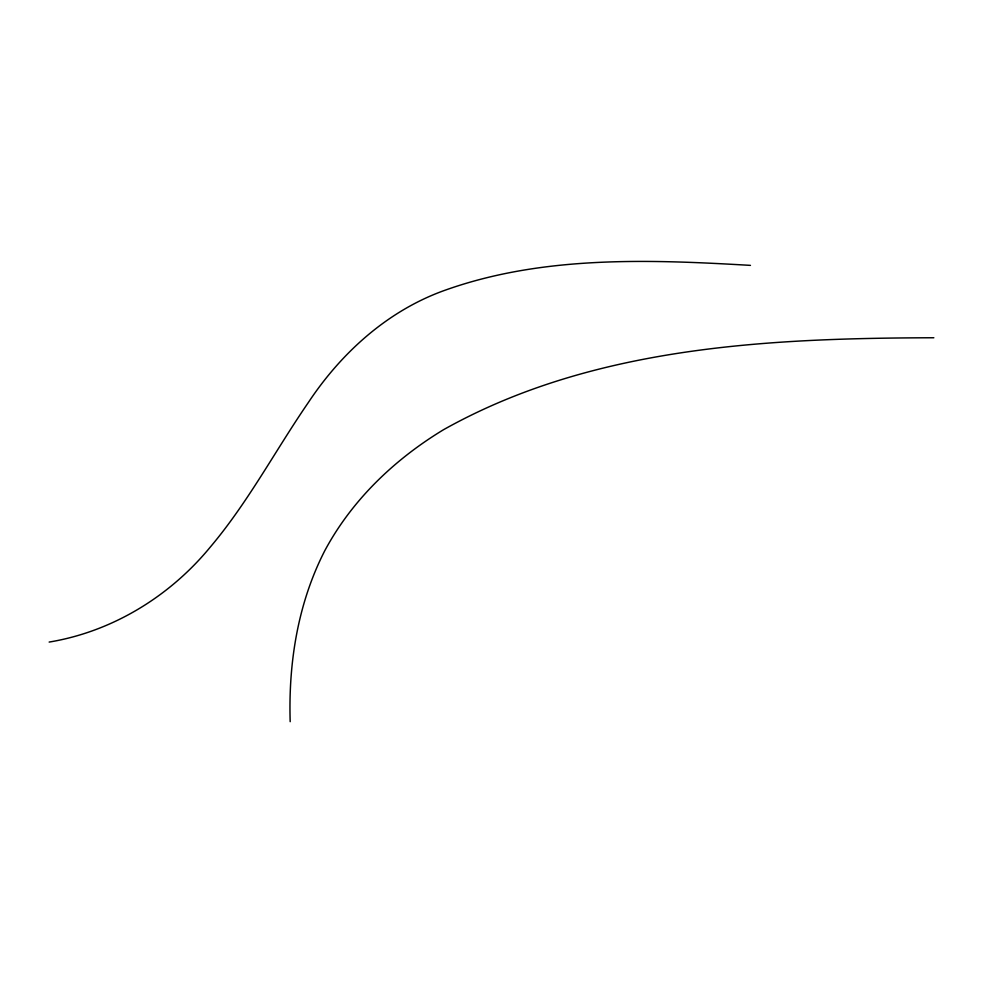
<?xml version="1.0" encoding="UTF-8"?>
<svg xmlns="http://www.w3.org/2000/svg" width="983" height="983" viewBox="0 0 983 983"><rect width="100%" height="100%" fill="white"/><g stroke="black" fill="none" stroke-linecap="round" stroke-linejoin="round"><path stroke-width="1.47" d="M290.182 721.682C288.351 662.972 297.8 603.304 324.808 550.664C352 499.929 394.65 459.27 443.616 429.657C591.926 346.483 767.674 338.164 933.85 337.759M49.15 642.071C112.357 631.627 169.74 596.386 210.239 547.126C248.011 502.436 275.4 450.411 308.441 402.366C341.113 353.143 386.823 311.586 442.854 291.017C541.006 255.359 647.834 259.389 750.447 265.373"/></g></svg>
